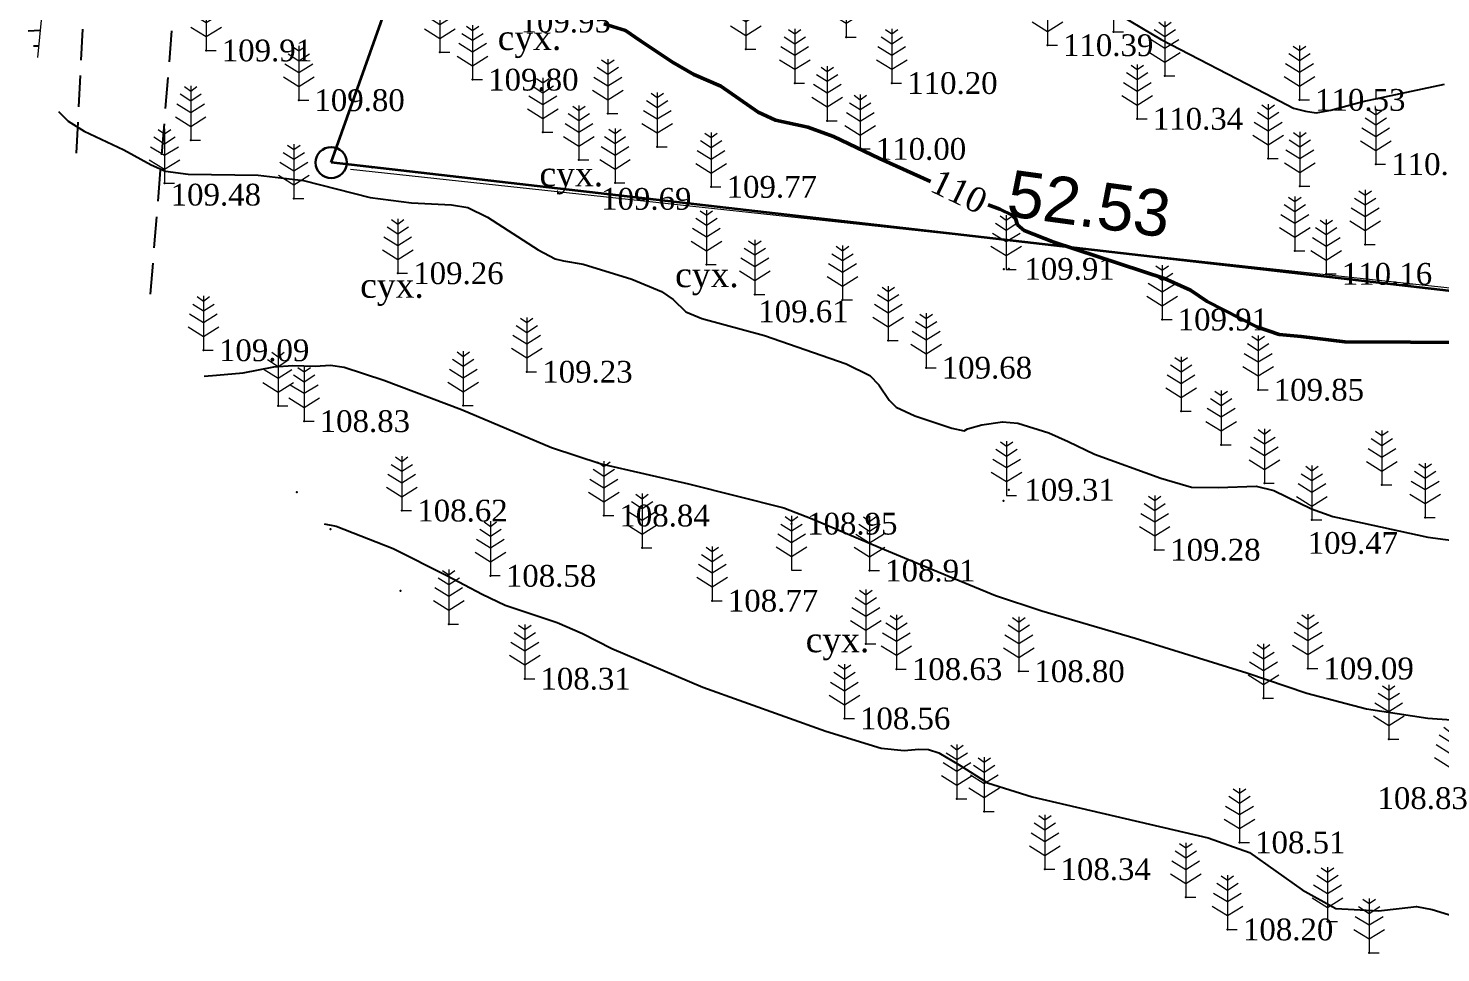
# Model space of a CAD drawing. Header units: millimetres. Extents: x 5405518.5 to 5405606.2, y 5524768.7 to 5524856.3.
# Drawn here: x 5405520.87 to 5405566.3, y 5524768.67 to 5524798.43 of the extents above; entities that cross this region are included whole.
import ezdxf
from ezdxf.enums import TextEntityAlignment as Align

# ---------------------------------------------------------------- set-up
doc = ezdxf.new("R2010")
doc.units = ezdxf.units.MM
doc.linetypes.add('DASHEDX2', pattern=[1.5, 1, -0.5])
for name, color, linetype in [('вис_1_1', 170, 'Continuous'), ('горизонт_1', 12, 'Continuous'), ('горизонтали', 42, 'Continuous'), ('дороги', 7, 'Continuous'), ('Ділянки_Межі', 10, 'Continuous'), ('надписи', 7, 'Continuous'), ('промеры', 185, 'Continuous'), ('Растительность', 7, 'Continuous')]:
    doc.layers.add(name, color=color, linetype=linetype)
for name, color, linetype, lineweight in [('ограждение', 7, 'ZABOR', 20), ('рельеф', 7, 'Continuous', 0), ('ТОЧКИ', 7, 'Continuous', 30)]:
    doc.layers.add(name, color=color, linetype=linetype, lineweight=lineweight)
doc.styles.get("Standard").update_dxf_attribs({"font": 'arial.ttf'})
doc.styles.add('times', font='times.ttf')
doc.linetypes.add('ZABOR', pattern='A,1,-0.1,[132,ltypeshp.shx,S=0.25,R=0,X=-0.1,Y=0],-0.4,1', length=2.5)
doc.linetypes.add('ЗаборДерПр', pattern='A,1,[130,ltypeshp.shx,S=0.25,R=0,X=0,Y=-0.25],1.5', length=2.5)

# ---------------------------------------------------------------- blocks, each defined once
blk = doc.blocks.new('A$C51FE15A3')
at = {"layer": 'Растительность', "color": 94, "lineweight": 0}
for points in [[(-0.343, 1.489), (0, 1.267), (0.343, 1.489)], [(-0.201, 1.726), (0, 1.584), (0.201, 1.726)], [(0, 1.75), (0, 0), (0.319, 0)], [(-0.447, 1.172), (0, 0.895), (0.447, 1.172)], [(-0.493, 0.753), (0, 0.444), (0.493, 0.753)]]:
    blk.add_lwpolyline(points, dxfattribs=at)

msp = doc.modelspace()

# ---------------------------------------------------------------- linework, layer by layer
at = {"layer": 'вис_1_1', "color": 7}
for p in [(5405547.18, 5524798.14, 110.26), (5405555.78, 5524798.31, 110.43), (5405526.59, 5524797.71, 109.91), (5405543.95, 5524797.75, 110.11), (5405553.65, 5524797.88, 110.39), (5405534.11, 5524797.65, 109.87), (5405557.43, 5524796.89, 110.39), (5405535.16, 5524796.77, 109.8), (5405545.52, 5524796.66, 110.12), (5405548.64, 5524796.66, 110.2), (5405529.57, 5524796.11, 109.8), (5405561.76, 5524796.12, 110.53), (5405539.51, 5524795.68, 109.83), (5405546.57, 5524795.45, 110.02), (5405556.54, 5524795.51, 110.34), (5405537.42, 5524795.08, 109.76), (5405526.09, 5524794.82, 109.61), (5405541.1, 5524794.61, 109.77), (5405547.63, 5524794.54, 110), (5405538.58, 5524794.19, 109.74), (5405560.75, 5524794.23, 110.34), (5405564.21, 5524794.05, 110.39), (5405531.93, 5524793.94, 109.61), (5405525.25, 5524793.44, 109.48), (5405539.74, 5524793.45, 109.69), (5405542.83, 5524793.32, 109.77), (5405561.77, 5524793.34, 110.23), (5405529.41, 5524792.94, 109.42), (5405563.87, 5524791.47, 110.24), (5405561.61, 5524791.26, 110.23), (5405532.75, 5524790.54, 109.26), (5405542.68, 5524790.82, 109.58), (5405552.25, 5524790.67, 109.87), (5405552.41, 5524790.68, 109.91), (5405562.62, 5524790.52, 110.16), (5405544.24, 5524789.86, 109.61), (5405547.06, 5524789.68, 109.62), (5405557.34, 5524789.05, 109.91), (5405548.53, 5524788.37, 109.61), (5405526.5, 5524788.06, 109.09), (5405536.9, 5524787.37, 109.23), (5405549.75, 5524787.5, 109.68), (5405560.43, 5524786.79, 109.85), (5405528.9, 5524786.27, 108.89), (5405534.86, 5524786.28, 109.01), (5405557.95, 5524786.1, 109.73), (5405529.74, 5524785.78, 108.83), (5405559.24, 5524785.02, 109.66), (5405560.63, 5524783.78, 109.51), (5405564.41, 5524783.73, 109.67), (5405529.51, 5524783.49, 108.58), (5405552.24, 5524783.21, 109.31), (5405552.41, 5524783.57, 109.31), (5405532.88, 5524782.9, 108.62), (5405539.38, 5524782.74, 108.84), (5405530.59, 5524782.3, 108.48), (5405545.42, 5524782.48, 108.95), (5405562.16, 5524782.6, 109.47), (5405565.8, 5524782.68, 109.56), (5405540.61, 5524781.7, 108.79), (5405557.1, 5524781.64, 109.28), (5405547.93, 5524780.97, 108.91), (5405535.73, 5524780.8, 108.58), (5405532.84, 5524780.32, 108.37), (5405542.87, 5524780, 108.77), (5405534.39, 5524779.25, 108.33), (5405547.81, 5524778.61, 108.67), (5405548.79, 5524777.8, 108.63), (5405552.73, 5524777.73, 108.8), (5405562.03, 5524777.82, 109.09), (5405536.84, 5524777.49, 108.31), (5405560.6, 5524776.86, 108.94), (5405547.12, 5524776.21, 108.56), (5405564.63, 5524775.54, 108.93), (5405550.74, 5524773.62, 108.42), (5405551.62, 5524773.22, 108.44), (5405559.83, 5524772.22, 108.51), (5405553.57, 5524771.36, 108.34), (5405558.1, 5524770.46, 108.28), (5405562.66, 5524769.68, 108.47), (5405559.44, 5524769.42, 108.2), (5405564, 5524768.67, 108.4)]:
    msp.add_point(p, dxfattribs=at)
at = {"layer": 'горизонт_1', "color": 32}
for points in [[(5405553.57, 5524800.29, 110.5), (5405557.31, 5524798.06, 110.5), (5405560.66, 5524796.32, 110.5), (5405561.57, 5524795.85, 110.5), (5405561.95, 5524795.76, 110.5), (5405562.29, 5524795.7, 110.5), (5405562.77, 5524795.79, 110.5), (5405563.8, 5524796.07, 110.5), (5405566.42, 5524796.62, 110.5)], [(5405521.838, 5524795.747, 109.5), (5405522.15, 5524795.43, 109.5), (5405522.66, 5524795.11, 109.5), (5405523.94, 5524794.51, 109.5), (5405524.82, 5524794.03, 109.5), (5405525.28, 5524793.83, 109.5), (5405526.01, 5524793.73, 109.5), (5405528.26, 5524793.7, 109.5), (5405529.72, 5524793.52, 109.5), (5405531.86, 5524792.98, 109.5), (5405533.19, 5524792.81, 109.5), (5405534.48, 5524792.74, 109.5), (5405535.01, 5524792.66, 109.5), (5405535.64, 5524792.34, 109.5), (5405537.27, 5524791.29, 109.5), (5405537.81, 5524791, 109.5), (5405538.08, 5524790.94, 109.5), (5405538.72, 5524790.83, 109.5), (5405540.28, 5524790.35, 109.5), (5405541.24, 5524789.95, 109.5), (5405541.61, 5524789.69, 109.5), (5405542.02, 5524789.3, 109.5), (5405542.53, 5524789.08, 109.5), (5405544.55, 5524788.54, 109.5), (5405547.18, 5524787.62, 109.5), (5405547.94, 5524787.25, 109.5), (5405548.23, 5524786.95, 109.5), (5405548.56, 5524786.46, 109.5), (5405548.78, 5524786.23, 109.5), (5405549.39, 5524785.95, 109.5), (5405550.58, 5524785.55, 109.5), (5405550.97, 5524785.47, 109.5), (5405551.08, 5524785.53, 109.5), (5405551.54, 5524785.66, 109.5), (5405552.21, 5524785.76, 109.5), (5405552.7, 5524785.71, 109.5), (5405553.7, 5524785.4, 109.5), (5405554.32, 5524785.12, 109.5), (5405555.16, 5524784.72, 109.5), (5405557.3, 5524783.94, 109.5), (5405558.29, 5524783.66, 109.5), (5405559.15, 5524783.64, 109.5), (5405560.36, 5524783.69, 109.5), (5405560.93, 5524783.55, 109.5), (5405562.15, 5524782.96, 109.5), (5405562.83, 5524782.71, 109.5), (5405563.78, 5524782.51, 109.5), (5405565.89, 5524782.05, 109.5), (5405569.62, 5524781.55, 109.5)], [(5405526.519, 5524787.226, 109), (5405526.92, 5524787.26, 109), (5405527.78, 5524787.33, 109), (5405528.77, 5524787.53, 109), (5405529.38, 5524787.57, 109), (5405530.09, 5524787.55, 109), (5405530.59, 5524787.58, 109), (5405531.03, 5524787.52, 109), (5405532.3, 5524787.1, 109), (5405534.8, 5524786.15, 109), (5405537.7, 5524784.93, 109), (5405539.29, 5524784.41, 109), (5405542.1, 5524783.76, 109), (5405545.17, 5524782.99, 109), (5405546.08, 5524782.64, 109), (5405548.28, 5524781.7, 109), (5405550.14, 5524780.93, 109), (5405551.98, 5524780.17, 109), (5405553.47, 5524779.67, 109), (5405556.47, 5524778.8, 109), (5405560.06, 5524777.68, 109), (5405562, 5524777.03, 109), (5405563.91, 5524776.52, 109), (5405565.89, 5524776.22, 109), (5405567.56, 5524776.1, 109)], [(5405530.384, 5524782.476, 108.5), (5405530.77, 5524782.4, 108.5), (5405532.6, 5524781.68, 108.5), (5405534.33, 5524780.81, 108.5), (5405535.47, 5524780.21, 108.5), (5405536.21, 5524779.86, 108.5), (5405537.88, 5524779.3, 108.5), (5405538.69, 5524778.95, 108.5), (5405539.64, 5524778.46, 108.5), (5405542.57, 5524777.22, 108.5), (5405546.52, 5524775.8, 108.5), (5405548.3, 5524775.26, 108.5), (5405549.04, 5524775.18, 108.5), (5405549.51, 5524775.22, 108.5), (5405549.82, 5524775.21, 108.5), (5405550.16, 5524775.1, 108.5), (5405550.81, 5524774.72, 108.5), (5405551.72, 5524774.14, 108.5), (5405553.16, 5524773.69, 108.5), (5405558.82, 5524772.37, 108.5), (5405560.15, 5524771.9, 108.5), (5405561.85, 5524770.69, 108.5), (5405562.93, 5524770.09, 108.5), (5405564.3, 5524770.02, 108.5), (5405564.97, 5524770.09, 108.5), (5405565.52, 5524770.16, 108.5), (5405566.03, 5524770.06, 108.5), (5405566.69, 5524769.86, 108.5)]]:
    msp.add_polyline3d(points, dxfattribs=at)
at = {"layer": 'горизонтали', "color": 32, "lineweight": 50}
for points in [[(5405539.38, 5524798.57, 110), (5405540.08, 5524798.35, 110), (5405540.56, 5524798.02, 110), (5405541.59, 5524797.33, 110), (5405542.28, 5524796.94, 110), (5405543.14, 5524796.56, 110), (5405544.35, 5524795.72, 110), (5405544.9, 5524795.47, 110), (5405545.94, 5524795.24, 110), (5405546.77, 5524794.94, 110), (5405548.25, 5524794.23, 110), (5405549.887, 5524793.492, 110)], [(5405551.744, 5524792.745, 110), (5405552.12, 5524792.6, 110), (5405552.52, 5524792.41, 110), (5405552.62, 5524792.3, 110), (5405552.69, 5524792.1, 110), (5405552.9, 5524791.92, 110), (5405553.86, 5524791.54, 110), (5405557.42, 5524790.37, 110), (5405558.25, 5524790, 110), (5405558.79, 5524789.63, 110), (5405560.39, 5524788.82, 110), (5405561.1, 5524788.57, 110), (5405561.81, 5524788.5, 110), (5405563.22, 5524788.33, 110), (5405565.33, 5524788.32, 110), (5405566.63, 5524788.31, 110)]]:
    msp.add_polyline3d(points, dxfattribs=at)
at = {"layer": 'дороги', "color": 7, "linetype": 'DASHEDX2', "elevation": -4.01}
for points in [[(5405524.799, 5524789.866), (5405525.826, 5524802.527), (5405529.264, 5524817.215), (5405532.34, 5524831.864), (5405530.45, 5524839.248), (5405529.73, 5524841.836)], [(5405522.42, 5524794.402), (5405522.854, 5524802.993), (5405526.764, 5524817.865), (5405529.737, 5524830.466), (5405529.14, 5524834.922), (5405527.461, 5524839.087)]]:
    msp.add_lwpolyline(points, dxfattribs=at)
at = {"layer": 'Ділянки_Межі', "lineweight": 35}
msp.add_lwpolyline([(5405530.61, 5524794.1), (5405539.05, 5524817.86), (5405543.205, 5524836.148), (5405592.364, 5524830.229), (5405582.792, 5524788.106)], close=True, dxfattribs=at)
at = {"layer": 'ограждение', "color": 7, "linetype": 'ЗаборДерПр'}
msp.add_lwpolyline([(5405597.942, 5524786.606), (5405594.45, 5524787.03), (5405574.99, 5524789.16), (5405559.31, 5524790.84), (5405531.23, 5524793.88)], dxfattribs=at)
at = {"layer": 'рельеф', "color": 7, "lineweight": -2}
for p, q in [((5405521.251, 5524798.348, 2.35), (5405520.865, 5524798.332, 8.458)), ((5405521.203, 5524797.853, 2.35), (5405521.034, 5524797.845, 5.046))]:
    msp.add_line(p, q, dxfattribs=at)
at = {"layer": 'рельеф', "color": 7, "lineweight": 20, "ltscale": 2, "elevation": 2.35}
msp.add_lwpolyline([(5405526.82, 5524838.22), (5405527.11, 5524831.76), (5405529.32, 5524829.82), (5405526.54, 5524817.95), (5405521.72, 5524803.17), (5405521.166, 5524797.478)], dxfattribs=at)
at = {"layer": 'ТОЧКИ'}
msp.add_circle((5405530.61, 5524794.1), 0.5, dxfattribs=at)

# ---------------------------------------------------------------- block references
at = {"layer": 'Растительность', "color": 7}
for p in [(5405555.78, 5524798.31, 109.43), (5405543.95, 5524797.75, 109.11), (5405547.18, 5524798.14, 109.26), (5405553.65, 5524797.88, 109.39), (5405526.59, 5524797.71, 108.91), (5405534.11, 5524797.65, 108.87), (5405557.43, 5524796.89, 109.39), (5405535.16, 5524796.77, 108.8), (5405545.52, 5524796.66, 109.12), (5405548.64, 5524796.66, 109.2), (5405529.57, 5524796.11, 108.8), (5405561.76, 5524796.12, 109.53), (5405539.51, 5524795.68, 108.83), (5405556.54, 5524795.51, 109.34), (5405537.42, 5524795.08, 108.76), (5405546.57, 5524795.45, 109.02), (5405526.09, 5524794.82, 108.61), (5405541.1, 5524794.61, 108.77), (5405538.58, 5524794.19, 108.74), (5405547.63, 5524794.54, 109), (5405560.75, 5524794.23, 109.34), (5405564.21, 5524794.05, 109.39), (5405525.25, 5524793.44, 108.48), (5405539.74, 5524793.45, 108.69), (5405542.83, 5524793.32, 108.77), (5405561.77, 5524793.34, 109.23), (5405529.41, 5524792.94, 108.42), (5405563.87, 5524791.47, 109.24), (5405561.61, 5524791.26, 109.23), (5405532.75, 5524790.54, 108.26), (5405542.68, 5524790.82, 108.58), (5405552.328, 5524790.662), (5405562.62, 5524790.52, 109.16), (5405544.24, 5524789.86, 108.61), (5405547.06, 5524789.68, 108.62), (5405557.34, 5524789.05, 108.91), (5405548.53, 5524788.37, 108.61), (5405526.5, 5524788.06, 108.09), (5405536.9, 5524787.37, 108.23), (5405549.75, 5524787.5, 108.68), (5405560.43, 5524786.79, 108.85), (5405528.9, 5524786.27, 107.89), (5405534.86, 5524786.28, 108.01), (5405557.95, 5524786.1, 108.73), (5405529.74, 5524785.78, 107.83), (5405559.24, 5524785.02, 108.66), (5405560.63, 5524783.78, 108.51), (5405564.41, 5524783.73, 108.67), (5405552.337, 5524783.388), (5405532.88, 5524782.9, 107.62), (5405539.38, 5524782.74, 107.84), (5405562.16, 5524782.6, 108.47), (5405565.8, 5524782.68, 108.56), (5405540.61, 5524781.7, 107.79), (5405557.1, 5524781.64, 108.28), (5405545.42, 5524780.98, 107.95), (5405547.93, 5524780.97, 107.91), (5405535.73, 5524780.81, 107.58), (5405542.87, 5524780, 107.77), (5405534.39, 5524779.25, 107.33), (5405547.81, 5524778.61, 107.67), (5405548.79, 5524777.8, 107.63), (5405562.03, 5524777.82, 108.09), (5405536.84, 5524777.49, 107.31), (5405552.73, 5524777.73, 107.8), (5405560.6, 5524776.86, 107.94), (5405547.12, 5524776.21, 107.56), (5405564.63, 5524775.54, 107.93), (5405566.6, 5524774.2, 107.83), (5405550.74, 5524773.62, 107.42), (5405551.62, 5524773.22, 107.44), (5405559.83, 5524772.22, 107.51), (5405553.57, 5524771.36, 107.34), (5405558.1, 5524770.46, 107.28), (5405562.66, 5524769.68, 107.47), (5405559.44, 5524769.42, 107.2), (5405564, 5524768.67, 107.4)]:
    msp.add_blockref('A$C51FE15A3', p, dxfattribs=at)

# ---------------------------------------------------------------- texts
at = {"layer": 'вис_1_1', "color": 7, "style": 'times'}
for s, p in [('109.95', (5405536.7, 5524798.64, 109.95)), ('110.39', (5405554.15, 5524797.88, 110.39)), ('109.91', (5405527.09, 5524797.71, 109.91)), ('109.80', (5405535.66, 5524796.77, 109.8)), ('110.20', (5405549.14, 5524796.66, 110.2)), ('109.80', (5405530.07, 5524796.11, 109.8)), ('110.53', (5405562.26, 5524796.12, 110.53)), ('110.34', (5405557.04, 5524795.51, 110.34)), ('110.00', (5405548.13, 5524794.54, 110)), ('110.39', (5405564.71, 5524794.05, 110.39)), ('109.77', (5405543.33, 5524793.32, 109.77)), ('109.48', (5405525.446, 5524793.069, 109.48)), ('109.69', (5405539.293, 5524792.934, 109.69)), ('109.26', (5405533.25, 5524790.54, 109.26)), ('109.91', (5405552.91, 5524790.68, 109.91)), ('110.16', (5405563.12, 5524790.52, 110.16)), ('109.61', (5405544.348, 5524789.311, 109.61)), ('109.91', (5405557.84, 5524789.05, 109.91)), ('109.09', (5405527, 5524788.06, 109.09)), ('109.23', (5405537.4, 5524787.37, 109.23)), ('109.68', (5405550.25, 5524787.5, 109.68)), ('109.85', (5405560.93, 5524786.79, 109.85)), ('108.83', (5405530.24, 5524785.78, 108.83)), ('109.31', (5405552.91, 5524783.57, 109.31)), ('108.62', (5405533.38, 5524782.9, 108.62)), ('108.84', (5405539.88, 5524782.74, 108.84)), ('108.95', (5405545.92, 5524782.48, 108.95)), ('109.28', (5405557.6, 5524781.64, 109.28)), ('109.47', (5405562.023, 5524781.86, 109.47)), ('108.91', (5405548.43, 5524780.97, 108.91)), ('108.58', (5405536.23, 5524780.8, 108.58)), ('108.77', (5405543.37, 5524780, 108.77)), ('108.63', (5405549.29, 5524777.8, 108.63)), ('109.09', (5405562.53, 5524777.82, 109.09)), ('108.31', (5405537.34, 5524777.49, 108.31)), ('108.80', (5405553.23, 5524777.73, 108.8)), ('108.56', (5405547.62, 5524776.21, 108.56)), ('108.83', (5405564.267, 5524773.646, 108.83)), ('108.51', (5405560.33, 5524772.22, 108.51)), ('108.34', (5405554.07, 5524771.36, 108.34)), ('108.20', (5405559.94, 5524769.42, 108.2))]:
    msp.add_text(s, height=0.7, dxfattribs=at).set_placement(p, align=Align.MIDDLE_LEFT)
at = {"layer": 'горизонтали', "color": 32, "lineweight": 50, "style": 'times'}
msp.add_text('110', height=0.8, rotation=334.4231, dxfattribs=at).set_placement((5405550.167, 5524793.926, 110), align=Align.TOP_LEFT)
at = {"layer": 'надписи', "color": 7, "style": 'times'}
for p in [(5405535.967, 5524798.525, 111.861), (5405537.31, 5524794.137, 111.861), (5405541.673, 5524790.892, 111.861), (5405531.543, 5524790.55, 111.861), (5405545.874, 5524779.143, 111.861)]:
    msp.add_text('сух.', height=0.8, dxfattribs=at).set_placement(p, align=Align.TOP_LEFT)
at = {"layer": 'промеры', "insert": (5405552.498, 5524793.878), "char_height": 1.5, "attachment_point": 1, "rotation": 352.2152}
msp.add_mtext('52.53', dxfattribs=at)

doc.saveas('drawing.dxf')
